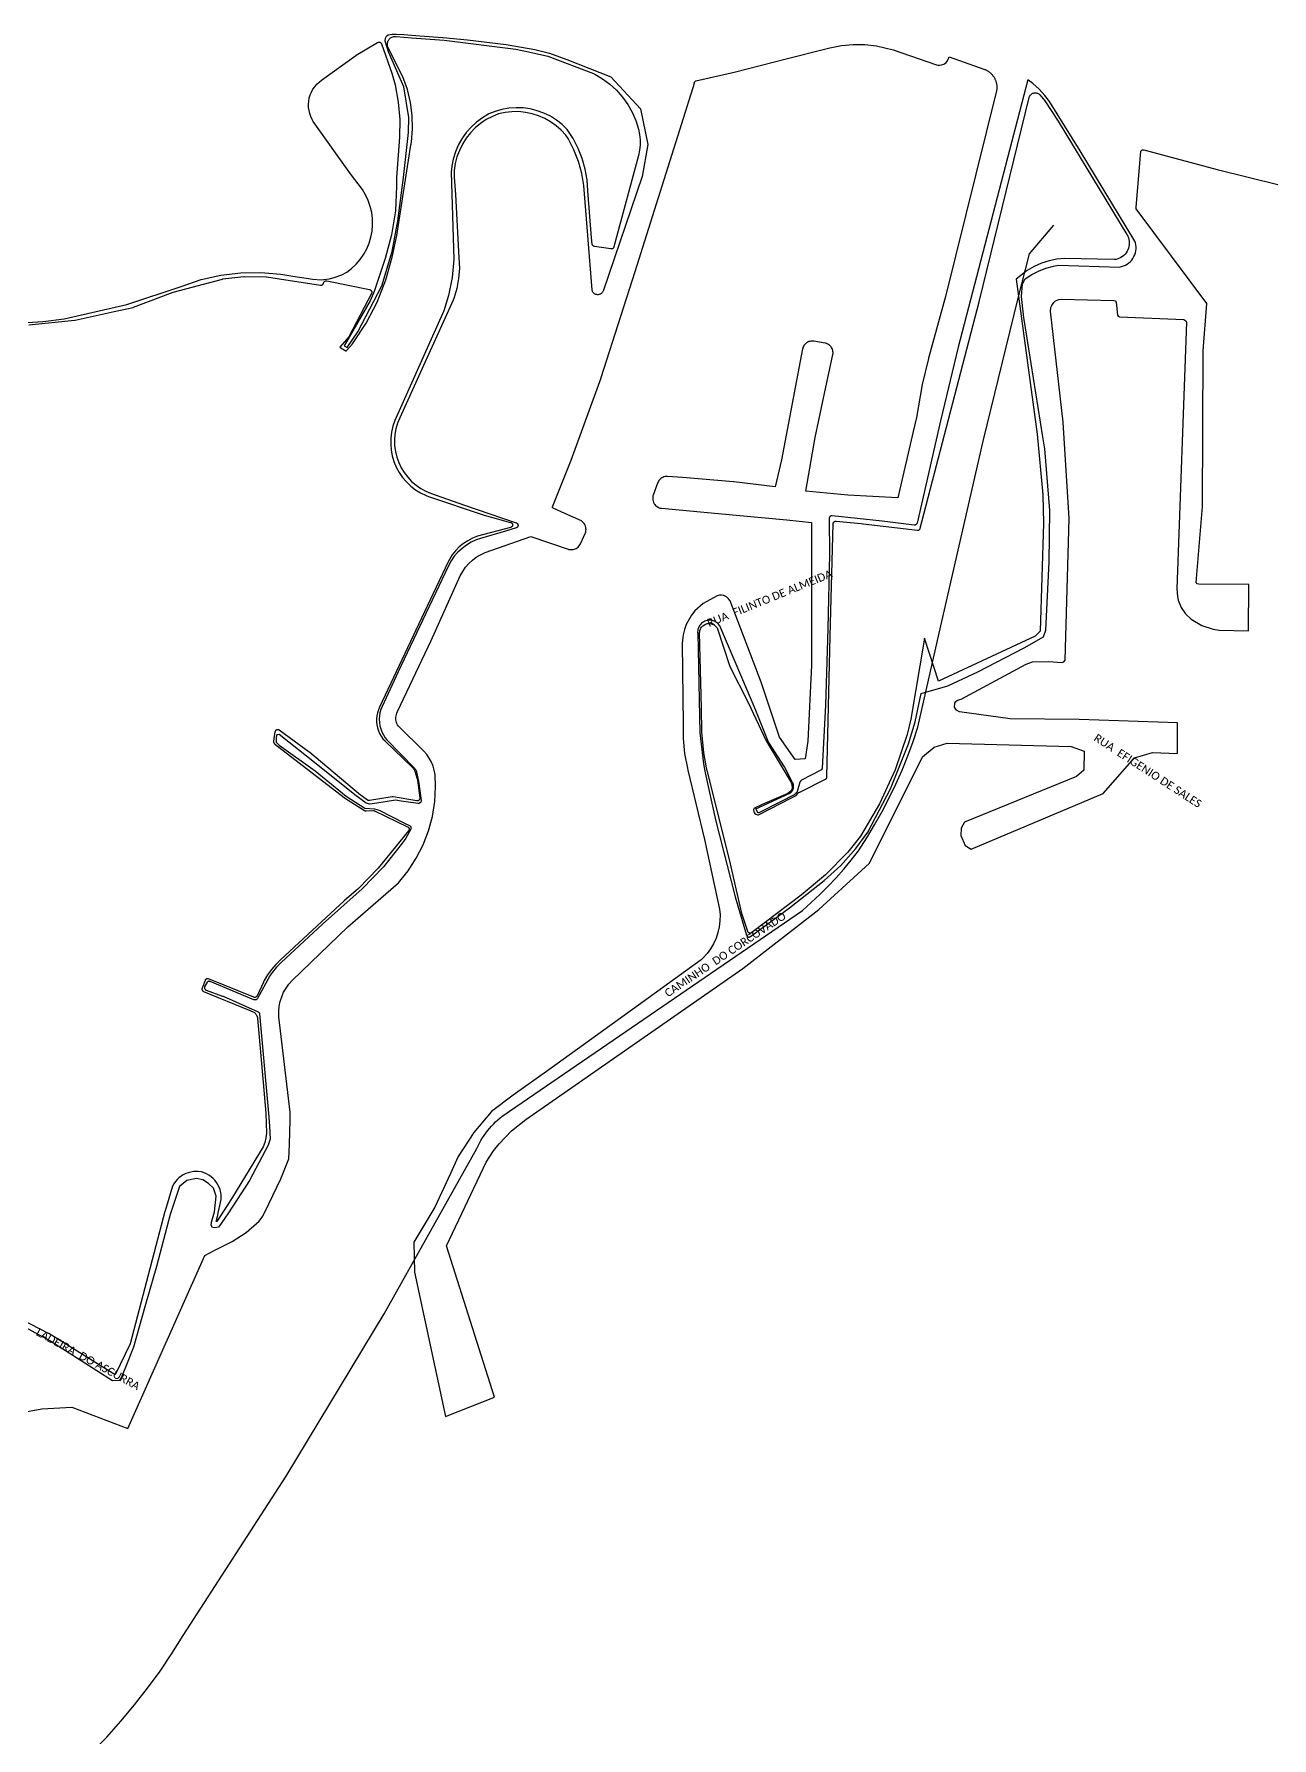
# Model space of a CAD drawing. Header units: millimetres. Extents: x 676447 to 689606, y 7455628 to 7463967.
# Drawn here: x 684391 to 684855, y 7461377 to 7462016 of the extents above; entities that cross this region are included whole.
import ezdxf

# ---------------------------------------------------------------- set-up
doc = ezdxf.new("R2010")
doc.units = ezdxf.units.MM
doc.header["$LTSCALE"] = 0.1
doc.header["$MEASUREMENT"] = 0
for name, color, linetype in [('MUB_FERROVIA', 7, 'Continuous'), ('MUB_MEIOFIO', 7, 'Continuous'), ('MUB_QUADRAS', 7, 'Continuous'), ('MUB_SEGMENTO', 7, 'Continuous')]:
    doc.layers.add(name, color=color, linetype=linetype)
doc.styles.add('Legend', font='calibri.ttf')

msp = doc.modelspace()

# ---------------------------------------------------------------- linework, layer by layer
at = {"layer": 'MUB_FERROVIA', "linetype": 'Continuous'}
msp.add_lwpolyline([(684412.87, 7461371.52), (684418.39, 7461377.25), (684423.71, 7461383.18), (684428.82, 7461389.29), (684433.71, 7461395.57), (684438.38, 7461402.01), (684442.82, 7461408.62), (684447.04, 7461415.38), (684485.69, 7461475.05), (684522.4, 7461535.93), (684557.13, 7461597.96), (684557.61, 7461598.97), (684558.13, 7461599.95), (684558.67, 7461600.92), (684559.25, 7461601.87), (684559.87, 7461602.8), (684560.51, 7461603.7), (684561.19, 7461604.59), (684561.9, 7461605.45), (684562.63, 7461606.28), (684563.4, 7461607.09), (684564.19, 7461607.87), (684565.01, 7461608.62), (684565.85, 7461609.35), (684566.72, 7461610.04), (684567.62, 7461610.7), (684568.53, 7461611.33), (684569.47, 7461611.93), (684679.23, 7461687.23), (684682.53, 7461690.12), (684685.73, 7461693.12), (684688.84, 7461696.22), (684691.85, 7461699.41), (684694.75, 7461702.7), (684697.55, 7461706.09), (684700.23, 7461709.56), (684703.36, 7461714.37), (684706.33, 7461719.28), (684709.15, 7461724.28), (684711.8, 7461729.37), (684714.29, 7461734.54), (684716.61, 7461739.79), (684718.77, 7461745.11), (684720.75, 7461750.5), (684722.55, 7461755.95), (684731.12, 7461793.97), (684747.03, 7461863.13), (684760.08, 7461916.23), (684764.38, 7461933.44), (684773.49, 7461944.15)], dxfattribs=at)
at = {"layer": 'MUB_MEIOFIO', "linetype": 'Continuous'}
for points in [[(684394.56, 7461908.08), (684402.39, 7461909.02), (684425.98, 7461914.37), (684446.66, 7461921.29), (684453.79, 7461923.73), (684461.14, 7461925.41), (684468.63, 7461926.32), (684476.17, 7461926.44), (684483.68, 7461925.76), (684488.21, 7461924.97), (684495.66, 7461923.88), (684498.81, 7461923.66), (684501.93, 7461923.99), (684504.1, 7461924.64), (684506.49, 7461925.51), (684508.38, 7461926.55), (684510.23, 7461927.96), (684511.93, 7461929.55), (684513.45, 7461931.32), (684514.78, 7461933.23), (684515.9, 7461935.28), (684516.8, 7461937.43), (684517.47, 7461939.66), (684517.9, 7461941.95), (684518.09, 7461944.27), (684518.04, 7461946.6), (684517.75, 7461948.91), (684517.21, 7461951.17), (684516.44, 7461953.37), (684515.45, 7461955.48), (684514.24, 7461957.47), (684509.81, 7461963.45), (684495.86, 7461983.07), (684495.42, 7461983.81), (684494.91, 7461984.87), (684494.52, 7461985.99), (684494.24, 7461987.14), (684494.08, 7461988.31), (684494.05, 7461989.5), (684494.14, 7461990.68), (684494.36, 7461991.84), (684494.69, 7461992.97), (684495.14, 7461994.07), (684495.71, 7461995.11), (684496.38, 7461996.08), (684497.14, 7461996.98), (684498, 7461997.8), (684498.94, 7461998.52), (684511.76, 7462007.83), (684511.91, 7462007.94), (684511.96, 7462007.96), (684519.98, 7462012.66), (684520.06, 7462012.71), (684520.16, 7462012.75), (684520.26, 7462012.78), (684520.36, 7462012.79), (684520.46, 7462012.8), (684520.57, 7462012.8), (684520.67, 7462012.78), (684520.77, 7462012.76), (684520.87, 7462012.72), (684520.97, 7462012.68), (684521.06, 7462012.62), (684521.14, 7462012.56), (684521.21, 7462012.49), (684521.28, 7462012.41), (684521.34, 7462012.32), (684521.39, 7462012.23), (684521.43, 7462012.13), (684525.25, 7462001.12), (684526.5, 7461996.74), (684527.72, 7461990.29), (684528.27, 7461983.75), (684528.13, 7461977.19), (684526.99, 7461962.01), (684527.06, 7461958.76), (684526.61, 7461949.59), (684525.2, 7461940.52), (684522.85, 7461931.65), (684518.68, 7461919.22), (684517.19, 7461915.73), (684507.46, 7461898.93), (684508.56, 7461898.22), (684512.55, 7461904.21), (684521.52, 7461921.37), (684525.45, 7461934.31), (684527.58, 7461945.8), (684529.64, 7461962.06), (684531.52, 7461978.9), (684531.71, 7461984.57), (684529.79, 7461995.98), (684524.05, 7462009.11), (684522.76, 7462013.17), (684522.96, 7462014.26), (684523.34, 7462014.97), (684523.92, 7462015.55), (684525.41, 7462015.81), (684526.95, 7462015.74), (684529.79, 7462015.61), (684535.84, 7462015.16), (684544.43, 7462014.58), (684553.64, 7462013.62), (684568.16, 7462011.94), (684578.86, 7462010.01), (684584.46, 7462008.66), (684590.95, 7462006.33), (684607.4, 7461999.73), (684618.58, 7461987.77), (684621.26, 7461974.34), (684619.17, 7461962.43), (684604.51, 7461919.45), (684604.43, 7461919.27), (684604.32, 7461919.07), (684604.19, 7461918.89), (684604.04, 7461918.72), (684603.87, 7461918.57), (684603.69, 7461918.43), (684603.5, 7461918.32), (684603.29, 7461918.22), (684603.08, 7461918.15), (684602.86, 7461918.1), (684602.63, 7461918.08), (684602.41, 7461918.07), (684602.18, 7461918.1), (684601.96, 7461918.14), (684601.75, 7461918.21), (684601.54, 7461918.3), (684601.34, 7461918.41), (684601.16, 7461918.54), (684600.99, 7461918.69), (684600.84, 7461918.85), (684600.7, 7461919.04), (684600.59, 7461919.23), (684600.49, 7461919.44), (684600.42, 7461919.65), (684600.37, 7461919.87), (684597.25, 7461958.98), (684596.51, 7461963.51), (684595.27, 7461968.05), (684593.56, 7461972.44), (684591.41, 7461976.62), (684590.48, 7461977.84), (684588.77, 7461979.72), (684586.87, 7461981.41), (684584.81, 7461982.89), (684582.61, 7461984.15), (684580.28, 7461985.17), (684577.86, 7461985.95), (684575.37, 7461986.46), (684572.85, 7461986.72), (684570.31, 7461986.71), (684567.78, 7461986.43), (684565.3, 7461985.89), (684563.01, 7461984.96), (684560.71, 7461983.75), (684558.56, 7461982.31), (684556.56, 7461980.64), (684554.75, 7461978.78), (684553.15, 7461976.74), (684551.77, 7461974.54), (684550.62, 7461972.21), (684549.73, 7461969.77), (684549.1, 7461967.25), (684548.73, 7461964.68), (684548.63, 7461962.09), (684549.11, 7461955.61), (684550.48, 7461931.95), (684550.61, 7461928.06), (684550.33, 7461924.19), (684549.65, 7461920.36), (684548.57, 7461916.62), (684548.35, 7461915.99), (684538.37, 7461894.25), (684528.26, 7461871.89), (684527.44, 7461869.9), (684526.83, 7461867.83), (684526.44, 7461865.7), (684526.28, 7461863.55), (684526.34, 7461861.4), (684526.62, 7461859.26), (684527.13, 7461857.16), (684527.86, 7461855.13), (684528.79, 7461853.18), (684529.92, 7461851.35), (684531.24, 7461849.64), (684532.72, 7461848.07), (684534.37, 7461846.68), (684536.15, 7461845.46), (684538.05, 7461844.43), (684539.74, 7461843.72), (684552.21, 7461839.25), (684571.94, 7461832.52), (684571.95, 7461832.52), (684572.05, 7461832.48), (684572.14, 7461832.43), (684572.23, 7461832.37), (684572.31, 7461832.3), (684572.38, 7461832.23), (684572.44, 7461832.14), (684572.5, 7461832.05), (684572.54, 7461831.96), (684572.58, 7461831.86), (684572.6, 7461831.76), (684572.62, 7461831.65), (684572.62, 7461831.55), (684572.61, 7461831.45), (684572.59, 7461831.34), (684572.56, 7461831.24), (684572.52, 7461831.15), (684572.47, 7461831.05), (684572.41, 7461830.97), (684572.35, 7461830.89), (684572.27, 7461830.82), (684572.19, 7461830.75), (684572.1, 7461830.7), (684572, 7461830.65), (684571.9, 7461830.62), (684567.98, 7461829.45), (684558.5, 7461826.7), (684556.95, 7461826.15), (684555.06, 7461825.28), (684553.28, 7461824.21), (684551.61, 7461822.96), (684550.09, 7461821.55), (684548.72, 7461819.98), (684547.52, 7461818.28), (684546.51, 7461816.46), (684536.81, 7461795.88), (684527.73, 7461776.71), (684521.62, 7461763.67), (684521.17, 7461762.52), (684520.85, 7461761.34), (684520.64, 7461760.12), (684520.57, 7461758.9), (684520.63, 7461757.67), (684520.81, 7461756.45), (684521.12, 7461755.26), (684521.56, 7461754.11), (684522.11, 7461753.01), (684522.77, 7461751.97), (684523.29, 7461751.3), (684533.79, 7461740.53), (684533.88, 7461740.43), (684534.08, 7461740.19), (684534.25, 7461739.92), (684534.39, 7461739.64), (684534.5, 7461739.35), (684534.58, 7461739.04), (684535.28, 7461735.67), (684536.28, 7461728.46), (684536.29, 7461728.4), (684536.29, 7461728.3), (684536.28, 7461728.19), (684536.26, 7461728.09), (684536.23, 7461727.99), (684536.19, 7461727.89), (684536.14, 7461727.8), (684536.08, 7461727.72), (684536.01, 7461727.64), (684535.94, 7461727.56), (684535.85, 7461727.5), (684535.76, 7461727.45), (684535.67, 7461727.4), (684535.57, 7461727.37), (684535.47, 7461727.34), (684535.36, 7461727.33), (684535.26, 7461727.33), (684535.16, 7461727.34), (684534.26, 7461727.46), (684528.8, 7461728.18), (684526.69, 7461728.6), (684519.68, 7461727.48), (684517.08, 7461727.03), (684515.64, 7461727.45), (684511.47, 7461730.6), (684496.89, 7461742.22), (684483.07, 7461753.21), (684482.16, 7461753.1), (684481.88, 7461752.16), (684481.95, 7461750.3), (684483, 7461749.21), (684496.58, 7461739.54), (684508.18, 7461730.01), (684515.21, 7461725.54), (684518.79, 7461725.26), (684520.54, 7461724.77), (684530.07, 7461719.91), (684531.91, 7461719.04), (684531.95, 7461719.02), (684532.04, 7461718.96), (684532.13, 7461718.9), (684532.2, 7461718.83), (684532.27, 7461718.75), (684532.33, 7461718.66), (684532.38, 7461718.57), (684532.42, 7461718.47), (684532.45, 7461718.37), (684532.47, 7461718.27), (684532.48, 7461718.17), (684532.48, 7461718.06), (684532.46, 7461717.96), (684532.44, 7461717.86), (684532.4, 7461717.76), (684532.36, 7461717.66), (684530.55, 7461714.32), (684529.3, 7461712.52), (684522.2, 7461703.52), (684514.2, 7461695.31), (684499.28, 7461682.11), (684483.83, 7461667.72), (684482.05, 7461665.93), (684480.47, 7461663.96), (684479.57, 7461662.62), (684474.87, 7461654.13), (684474.82, 7461654.05), (684474.76, 7461653.97), (684474.69, 7461653.89), (684474.61, 7461653.82), (684474.52, 7461653.76), (684474.43, 7461653.71), (684474.33, 7461653.67), (684474.23, 7461653.64), (684474.13, 7461653.63), (684474.02, 7461653.62), (684473.92, 7461653.62), (684473.81, 7461653.63), (684473.71, 7461653.66), (684473.61, 7461653.69), (684457.13, 7461660.55), (684457.03, 7461660.58), (684456.93, 7461660.6), (684456.83, 7461660.62), (684456.72, 7461660.62), (684456.62, 7461660.61), (684456.52, 7461660.6), (684456.42, 7461660.57), (684456.32, 7461660.53), (684456.23, 7461660.48), (684456.14, 7461660.42), (684456.06, 7461660.35), (684455.99, 7461660.28), (684455.92, 7461660.19), (684455.87, 7461660.11), (684455.13, 7461658.77), (684455.11, 7461658.73), (684455.07, 7461658.63), (684455.04, 7461658.53), (684455.02, 7461658.43), (684455.01, 7461658.33), (684455.01, 7461658.22), (684455.02, 7461658.12), (684455.05, 7461658.01), (684455.08, 7461657.92), (684455.12, 7461657.82), (684455.18, 7461657.73), (684455.24, 7461657.65), (684455.31, 7461657.57), (684455.39, 7461657.5), (684455.48, 7461657.44), (684455.57, 7461657.39), (684455.66, 7461657.35), (684461.85, 7461655.08), (684462.05, 7461655), (684475.12, 7461649.2), (684475.14, 7461649.19), (684475.23, 7461649.14), (684475.32, 7461649.08), (684475.4, 7461649.02), (684475.47, 7461648.94), (684475.53, 7461648.86), (684475.59, 7461648.77), (684475.64, 7461648.68), (684475.67, 7461648.58), (684475.7, 7461648.48), (684475.71, 7461648.37), (684479.04, 7461611.19), (684479.39, 7461606.29), (684479.68, 7461601.47), (684478.9, 7461599.22), (684471.93, 7461585.99), (684464.04, 7461573.79), (684461.29, 7461569.78), (684460.31, 7461568.45), (684458.9, 7461568.16), (684458.05, 7461568.37), (684457.56, 7461569.15), (684457.7, 7461570.27), (684458.83, 7461574.21), (684459.39, 7461580.12), (684458.48, 7461583.01), (684456.58, 7461584.84), (684454.46, 7461586.24), (684452, 7461586.66), (684448.48, 7461585.96), (684445.67, 7461583.71), (684442.22, 7461573.16), (684437, 7461553.71), (684432.62, 7461538.55), (684428.39, 7461523.46), (684425.29, 7461515.51), (684423.68, 7461511.71), (684423.04, 7461510.94), (684420.51, 7461510.8), (684397.04, 7461525.8), (684383.85, 7461533.12)], [(684686.1, 7461739.75), (684678.88, 7461736.02), (684678.82, 7461735.96), (684678.76, 7461735.9), (684678.7, 7461735.85), (684678.65, 7461735.79), (684678.59, 7461735.72), (684678.54, 7461735.66), (684678.49, 7461735.6), (684678.45, 7461735.53), (684678.4, 7461735.46), (684678.36, 7461735.39), (684678.32, 7461735.32), (684678.28, 7461735.25), (684678.25, 7461735.17), (684678.22, 7461735.1), (684678.19, 7461735.02), (684678.16, 7461734.95), (684678.14, 7461734.87), (684678.11, 7461734.79), (684677.33, 7461731.81), (684677.25, 7461731.68), (684677.16, 7461731.56), (684677.07, 7461731.45), (684676.98, 7461731.33), (684676.89, 7461731.22), (684676.79, 7461731.11), (684676.68, 7461731.01), (684676.58, 7461730.91), (684676.47, 7461730.81), (684676.35, 7461730.71), (684676.24, 7461730.62), (684676.12, 7461730.54), (684676, 7461730.46), (684675.87, 7461730.38), (684675.75, 7461730.31), (684675.62, 7461730.24), (684671.54, 7461728.15), (684662.68, 7461723.73), (684661.8, 7461725.31), (684674.55, 7461731.11), (684674.64, 7461731.17), (684674.73, 7461731.24), (684674.81, 7461731.3), (684674.89, 7461731.37), (684674.97, 7461731.44), (684675.05, 7461731.52), (684675.12, 7461731.6), (684675.19, 7461731.68), (684675.26, 7461731.76), (684675.33, 7461731.84), (684675.39, 7461731.93), (684675.45, 7461732.02), (684675.51, 7461732.11), (684675.56, 7461732.2), (684675.61, 7461732.3), (684675.66, 7461732.39), (684675.7, 7461732.49), (684675.75, 7461732.59), (684675.78, 7461732.69), (684675.82, 7461732.79), (684675.85, 7461732.9), (684675.87, 7461733), (684675.9, 7461733.1), (684675.92, 7461733.21), (684675.93, 7461733.32), (684675.94, 7461733.42), (684675.95, 7461733.53), (684675.96, 7461733.64), (684675.96, 7461733.74), (684675.95, 7461733.85), (684675.95, 7461733.96), (684675.94, 7461734.07), (684675.92, 7461734.17), (684675.91, 7461734.28), (684675.89, 7461734.38), (684675.86, 7461734.49), (684675.83, 7461734.59), (684675.8, 7461734.69), (684675.77, 7461734.79), (684675.73, 7461734.89), (684675.69, 7461734.99), (684675.64, 7461735.09), (684675.59, 7461735.19), (684672.5, 7461740.99), (684666.65, 7461750.18), (684666.61, 7461750.25), (684666.57, 7461750.34), (684661.52, 7461762.81), (684648.24, 7461793.92), (684648.08, 7461794.16), (684647.79, 7461794.52), (684647.46, 7461794.86), (684647.1, 7461795.15), (684646.71, 7461795.41), (684646.29, 7461795.63), (684645.85, 7461795.8), (684645.4, 7461795.92), (684644.94, 7461796), (684644.47, 7461796.02), (684644.01, 7461796), (684643.54, 7461795.93), (684643.09, 7461795.81), (684642.65, 7461795.65), (684642.23, 7461795.44), (684641.84, 7461795.19), (684641.47, 7461794.89), (684641.14, 7461794.57), (684640.84, 7461794.2), (684640.58, 7461793.81), (684640.37, 7461793.4), (684640.2, 7461792.96), (684640.07, 7461792.51), (684640, 7461792.05), (684639.97, 7461791.58), (684639.99, 7461791.11), (684640.79, 7461753.81), (684642.13, 7461742.13), (684642.73, 7461738.84), (684646.61, 7461721.16), (684646.62, 7461721.13), (684654.02, 7461692.36), (684658.27, 7461677.94), (684658.3, 7461677.84), (684658.35, 7461677.75), (684658.4, 7461677.66), (684658.46, 7461677.58), (684658.54, 7461677.5), (684658.61, 7461677.43), (684658.7, 7461677.37), (684658.79, 7461677.32), (684658.89, 7461677.28), (684658.99, 7461677.25), (684659.09, 7461677.23), (684659.2, 7461677.23), (684659.3, 7461677.23), (684659.41, 7461677.24), (684659.51, 7461677.27), (684659.61, 7461677.3), (684659.7, 7461677.35), (684659.79, 7461677.4), (684659.82, 7461677.42), (684674.39, 7461688.22), (684687.47, 7461698.38), (684693.71, 7461704.07), (684699.31, 7461710.39), (684703.8, 7461716.58), (684712.26, 7461732.74), (684718.98, 7461749.7), (684721.54, 7461757.98), (684723.76, 7461768.51), (684733.84, 7461771.42), (684744.99, 7461776.69), (684762.39, 7461785.7), (684769.6, 7461789.77), (684770.49, 7461792.28), (684771.82, 7461817.89), (684772.06, 7461837.21), (684770.13, 7461860.3), (684769.37, 7461864.76), (684762.37, 7461908.8), (684762.27, 7461909.57), (684762.09, 7461910.55), (684761.46, 7461917.43), (684761.76, 7461922.19), (684762.78, 7461924), (684765.23, 7461925.6), (684767.83, 7461926.94), (684770.56, 7461927.99), (684773.39, 7461928.76), (684775.31, 7461929.1), (684798.21, 7461928.45), (684798.96, 7461928.61), (684799.68, 7461928.85), (684800.38, 7461929.16), (684801.04, 7461929.54), (684801.66, 7461929.99), (684802.22, 7461930.5), (684802.73, 7461931.07), (684803.18, 7461931.68), (684803.56, 7461932.35), (684803.87, 7461933.04), (684804.11, 7461933.77), (684804.26, 7461934.52), (684804.34, 7461935.27), (684804.34, 7461936.04), (684804.26, 7461936.8), (684804.1, 7461937.54), (684803.9, 7461938.18), (684783.45, 7461972.08), (684771.87, 7461990.58), (684770.21, 7461992.82), (684768.07, 7461995.17), (684765.71, 7461997.28), (684763.83, 7461998.63), (684737.62, 7461898.41), (684737.6, 7461898.37), (684731.08, 7461870.77), (684722.26, 7461832.47), (684722.23, 7461832.38), (684722.2, 7461832.28), (684722.15, 7461832.19), (684722.09, 7461832.1), (684722.02, 7461832.02), (684721.95, 7461831.95), (684721.86, 7461831.88), (684721.78, 7461831.83), (684721.68, 7461831.78), (684721.58, 7461831.74), (684721.48, 7461831.72), (684721.38, 7461831.7), (684721.27, 7461831.7), (684721.17, 7461831.7), (684709.2, 7461833.11), (684690.42, 7461835.2), (684690.41, 7461835.2), (684690.3, 7461835.2), (684690.2, 7461835.2), (684690.09, 7461835.18), (684689.99, 7461835.15), (684689.89, 7461835.11), (684689.8, 7461835.06), (684689.71, 7461835.01), (684689.63, 7461834.94), (684689.56, 7461834.87), (684689.49, 7461834.78), (684689.44, 7461834.7), (684689.39, 7461834.6), (684689.35, 7461834.5), (684689.33, 7461834.4), (684689.31, 7461834.3), (684689.31, 7461834.2), (684689.4, 7461820.77), (684689.4, 7461820.75), (684688.78, 7461792.84), (684687.85, 7461764.22), (684686.64, 7461740.59), (684686.63, 7461740.48), (684686.61, 7461740.38), (684686.58, 7461740.28), (684686.53, 7461740.19), (684686.48, 7461740.09), (684686.42, 7461740.01), (684686.35, 7461739.93), (684686.27, 7461739.86), (684686.19, 7461739.8), (684686.1, 7461739.75)], [(684357.68, 7461905.64), (684394.38, 7461908.06)]]:
    msp.add_lwpolyline(points, dxfattribs=at)
at = {"layer": 'MUB_QUADRAS', "linetype": 'Continuous'}
for points in [[(684389.14, 7461906.82), (684406.4, 7461908.49), (684406.42, 7461908.5), (684406.52, 7461908.51), (684421.21, 7461911.76), (684428.3, 7461913.32), (684428.34, 7461913.33), (684428.44, 7461913.37), (684443.26, 7461919.06), (684443.36, 7461919.09), (684461.76, 7461923.94), (684461.8, 7461923.95), (684461.9, 7461923.97), (684469.77, 7461924.92), (684469.8, 7461924.93), (684469.91, 7461924.93), (684478.21, 7461924.82), (684478.25, 7461924.82), (684478.35, 7461924.81), (684498.56, 7461921.67), (684498.64, 7461921.66), (684498.75, 7461921.65), (684498.85, 7461921.66), (684498.95, 7461921.68), (684499.05, 7461921.71), (684499.15, 7461921.75), (684499.24, 7461921.8), (684499.33, 7461921.86), (684499.41, 7461921.93), (684499.48, 7461922.01), (684499.54, 7461922.09), (684499.6, 7461922.18), (684499.64, 7461922.28), (684499.67, 7461922.38), (684499.72, 7461922.55), (684499.73, 7461922.58), (684499.77, 7461922.67), (684499.82, 7461922.77), (684499.87, 7461922.86), (684499.94, 7461922.94), (684500.01, 7461923.01), (684500.09, 7461923.08), (684500.18, 7461923.14), (684500.27, 7461923.19), (684500.37, 7461923.22), (684500.47, 7461923.25), (684500.57, 7461923.27), (684500.68, 7461923.28), (684500.78, 7461923.27), (684500.88, 7461923.26), (684516.98, 7461919.99), (684517.06, 7461919.97), (684517.15, 7461919.93), (684517.25, 7461919.89), (684517.34, 7461919.84), (684517.42, 7461919.77), (684517.5, 7461919.7), (684517.57, 7461919.62), (684517.63, 7461919.54), (684517.68, 7461919.45), (684517.72, 7461919.35), (684517.75, 7461919.25), (684517.77, 7461919.15), (684517.78, 7461919.05), (684517.78, 7461918.94), (684517.77, 7461918.84), (684517.75, 7461918.75), (684517.75, 7461918.73), (684517.71, 7461918.64), (684517.67, 7461918.54), (684509.24, 7461902.49), (684509.19, 7461902.4), (684509.12, 7461902.32), (684505.86, 7461898.38), (684507.8, 7461897.14), (684507.82, 7461897.13), (684507.87, 7461897.1), (684507.92, 7461897.09), (684507.97, 7461897.07), (684508.02, 7461897.07), (684508.08, 7461897.07), (684508.13, 7461897.07), (684508.18, 7461897.08), (684508.23, 7461897.09), (684508.28, 7461897.11), (684508.32, 7461897.14), (684508.37, 7461897.17), (684508.41, 7461897.2), (684508.44, 7461897.24), (684510.51, 7461899.62), (684510.77, 7461899.97), (684515.69, 7461907.41), (684519.8, 7461915.31), (684523.07, 7461923.61), (684525.45, 7461932.2), (684527.22, 7461940.34), (684532.34, 7461973.39), (684532.64, 7461975.32), (684533.04, 7461980.28), (684532.91, 7461985.26), (684532.27, 7461990.2), (684531.12, 7461995.04), (684529.46, 7461999.74), (684523.93, 7462010.6), (684523.89, 7462010.7), (684523.77, 7462010.99), (684523.68, 7462011.3), (684523.63, 7462011.61), (684523.61, 7462011.92), (684523.62, 7462012.23), (684523.66, 7462012.54), (684523.74, 7462012.85), (684523.85, 7462013.14), (684523.99, 7462013.43), (684524.16, 7462013.69), (684524.35, 7462013.94), (684524.57, 7462014.16), (684524.81, 7462014.36), (684525.07, 7462014.54), (684525.35, 7462014.69), (684525.64, 7462014.8), (684525.94, 7462014.89), (684526.25, 7462014.94), (684526.56, 7462014.96), (684526.88, 7462014.95), (684532.64, 7462014.43), (684544.92, 7462013.54), (684571.83, 7462010.12), (684576.59, 7462009.17), (684583.81, 7462007.55), (684600.93, 7462001.03), (684601.4, 7462000.79), (684604.32, 7461999.06), (684607.04, 7461997.04), (684609.54, 7461994.75), (684611.78, 7461992.21), (684613.75, 7461989.45), (684615.42, 7461986.49), (684616.76, 7461983.38), (684617.78, 7461980.15), (684618.19, 7461978.19), (684618.4, 7461976.2), (684618.39, 7461974.2), (684618.18, 7461972.22), (684617.76, 7461970.26), (684617.75, 7461970.24), (684608.56, 7461935.97), (684608.53, 7461935.87), (684608.49, 7461935.77), (684608.44, 7461935.68), (684608.37, 7461935.6), (684608.31, 7461935.52), (684608.23, 7461935.45), (684608.14, 7461935.39), (684608.05, 7461935.34), (684607.96, 7461935.29), (684607.86, 7461935.26), (684607.75, 7461935.24), (684607.65, 7461935.23), (684607.55, 7461935.23), (684607.44, 7461935.24), (684601.25, 7461936.21), (684601.2, 7461936.22), (684601.1, 7461936.25), (684601, 7461936.28), (684600.9, 7461936.33), (684600.82, 7461936.39), (684600.73, 7461936.45), (684600.66, 7461936.53), (684600.59, 7461936.61), (684600.54, 7461936.7), (684600.49, 7461936.79), (684600.45, 7461936.89), (684600.42, 7461936.99), (684600.41, 7461937.09), (684600.15, 7461939.46), (684598.76, 7461957.05), (684598.5, 7461961.15), (684597.82, 7461965.19), (684596.72, 7461969.14), (684595.21, 7461972.96), (684593.31, 7461976.6), (684591.04, 7461980.02), (684591.03, 7461980.03), (684589.11, 7461981.89), (684587, 7461983.54), (684584.73, 7461984.97), (684582.33, 7461986.14), (684579.81, 7461987.06), (684577.22, 7461987.72), (684574.57, 7461988.09), (684571.89, 7461988.19), (684569.22, 7461988.01), (684566.58, 7461987.55), (684564.01, 7461986.81), (684561.66, 7461985.88), (684559.27, 7461984.46), (684557.05, 7461982.81), (684555.01, 7461980.92), (684553.18, 7461978.84), (684551.57, 7461976.57), (684550.21, 7461974.15), (684549.12, 7461971.61), (684548.29, 7461968.96), (684547.75, 7461966.23), (684547.52, 7461964.08), (684548.59, 7461931.34), (684547.92, 7461924.48), (684546.53, 7461917.72), (684544.79, 7461912.07), (684526.48, 7461870.85), (684525.73, 7461868.73), (684525.21, 7461866.55), (684524.92, 7461864.32), (684524.86, 7461862.08), (684525.04, 7461859.84), (684525.45, 7461857.63), (684526.09, 7461855.48), (684526.95, 7461853.4), (684528.02, 7461851.43), (684529.29, 7461849.58), (684530.75, 7461847.87), (684532.38, 7461846.33), (684534.17, 7461844.96), (684536.08, 7461843.79), (684538.11, 7461842.82), (684539.02, 7461842.47), (684559.94, 7461835.38), (684569.82, 7461832.72), (684569.92, 7461832.69), (684570.01, 7461832.65), (684570.1, 7461832.59), (684570.19, 7461832.53), (684570.26, 7461832.46), (684570.33, 7461832.38), (684570.4, 7461832.3), (684570.45, 7461832.21), (684570.49, 7461832.11), (684570.52, 7461832.01), (684570.54, 7461831.91), (684570.55, 7461831.81), (684570.55, 7461831.7), (684570.54, 7461831.6), (684570.52, 7461831.49), (684570.49, 7461831.4), (684570.45, 7461831.3), (684570.39, 7461831.21), (684570.33, 7461831.12), (684570.26, 7461831.05), (684570.18, 7461830.98), (684570.1, 7461830.92), (684570.01, 7461830.86), (684569.91, 7461830.82), (684569.81, 7461830.79), (684557.44, 7461827.49), (684555.58, 7461826.77), (684553.81, 7461825.85), (684552.14, 7461824.76), (684550.59, 7461823.5), (684549.19, 7461822.08), (684547.94, 7461820.52), (684546.86, 7461818.85), (684546.38, 7461817.95), (684538.55, 7461801.28), (684520.7, 7461763.4), (684520.24, 7461762.36), (684519.89, 7461761.27), (684519.66, 7461760.15), (684519.54, 7461759.02), (684519.54, 7461757.87), (684519.67, 7461756.74), (684519.91, 7461755.62), (684520.27, 7461754.54), (684520.73, 7461753.5), (684521.31, 7461752.51), (684521.98, 7461751.59), (684522.75, 7461750.74), (684522.96, 7461750.54), (684529.56, 7461744.17), (684533.12, 7461740.66), (684533.26, 7461740.52), (684533.45, 7461740.27), (684533.62, 7461740.01), (684533.76, 7461739.73), (684533.88, 7461739.44), (684534.8, 7461736.54), (684534.86, 7461736.33), (684534.92, 7461736.03), (684535.79, 7461729.42), (684535.8, 7461729.33), (684535.8, 7461729.23), (684535.79, 7461729.12), (684535.77, 7461729.02), (684535.73, 7461728.92), (684535.69, 7461728.83), (684535.64, 7461728.74), (684535.57, 7461728.65), (684535.5, 7461728.58), (684535.42, 7461728.51), (684535.34, 7461728.44), (684535.25, 7461728.39), (684535.15, 7461728.35), (684535.05, 7461728.32), (684534.95, 7461728.3), (684534.85, 7461728.29), (684534.74, 7461728.29), (684534.64, 7461728.3), (684525.74, 7461729.77), (684525.73, 7461729.77), (684525.63, 7461729.79), (684525.52, 7461729.79), (684525.42, 7461729.77), (684516.97, 7461728.41), (684516.92, 7461728.4), (684516.81, 7461728.39), (684516.71, 7461728.4), (684516.61, 7461728.41), (684516.5, 7461728.44), (684516.41, 7461728.48), (684516.31, 7461728.52), (684516.22, 7461728.58), (684512.94, 7461730.94), (684512.74, 7461731.09), (684494.49, 7461746.45), (684494.29, 7461746.59), (684483.04, 7461754.79), (684482.99, 7461754.83), (684482.89, 7461754.88), (684482.8, 7461754.92), (684482.7, 7461754.95), (684482.6, 7461754.97), (684482.49, 7461754.98), (684482.39, 7461754.98), (684482.28, 7461754.97), (684482.18, 7461754.95), (684482.08, 7461754.91), (684481.99, 7461754.87), (684481.9, 7461754.81), (684481.81, 7461754.75), (684481.74, 7461754.68), (684481.67, 7461754.6), (684481.61, 7461754.52), (684481.56, 7461754.43), (684481.51, 7461754.33), (684481.48, 7461754.23), (684481.46, 7461754.13), (684480.96, 7461750.66), (684480.96, 7461750.65), (684480.95, 7461750.54), (684480.96, 7461750.44), (684480.97, 7461750.34), (684480.99, 7461750.23), (684481.03, 7461750.14), (684481.07, 7461750.04), (684481.13, 7461749.95), (684481.19, 7461749.87), (684481.26, 7461749.79), (684481.34, 7461749.72), (684507.4, 7461729.51), (684507.57, 7461729.38), (684507.6, 7461729.36), (684515.08, 7461724.66), (684515.14, 7461724.63), (684515.24, 7461724.58), (684515.34, 7461724.55), (684515.44, 7461724.53), (684515.54, 7461724.51), (684515.65, 7461724.51), (684518.37, 7461724.62), (684518.44, 7461724.62), (684518.54, 7461724.61), (684518.65, 7461724.59), (684518.75, 7461724.56), (684518.84, 7461724.52), (684531.23, 7461718.59), (684531.25, 7461718.58), (684531.34, 7461718.52), (684531.43, 7461718.46), (684531.5, 7461718.39), (684531.57, 7461718.31), (684531.63, 7461718.23), (684531.69, 7461718.14), (684531.73, 7461718.04), (684531.76, 7461717.94), (684531.78, 7461717.84), (684531.79, 7461717.74), (684531.79, 7461717.63), (684531.78, 7461717.53), (684531.76, 7461717.43), (684531.73, 7461717.33), (684531.69, 7461717.23), (684531.63, 7461717.14), (684531.57, 7461717.06), (684520.21, 7461703.03), (684512.81, 7461695.46), (684507.39, 7461690.81), (684483.6, 7461668.62), (684481.77, 7461666.94), (684480.13, 7461665.07), (684478.69, 7461663.04), (684477.47, 7461660.87), (684477.18, 7461660.26), (684474.77, 7461655.16), (684474.72, 7461655.06), (684474.66, 7461654.98), (684474.6, 7461654.9), (684474.52, 7461654.82), (684474.44, 7461654.76), (684474.35, 7461654.71), (684474.26, 7461654.66), (684474.16, 7461654.62), (684474.06, 7461654.6), (684473.95, 7461654.59), (684473.85, 7461654.58), (684473.74, 7461654.59), (684473.64, 7461654.61), (684473.54, 7461654.64), (684473.49, 7461654.65), (684456.56, 7461661.51), (684456.46, 7461661.54), (684456.36, 7461661.57), (684456.26, 7461661.58), (684456.15, 7461661.58), (684456.05, 7461661.57), (684455.95, 7461661.55), (684455.85, 7461661.52), (684455.75, 7461661.48), (684455.66, 7461661.43), (684455.57, 7461661.37), (684455.49, 7461661.3), (684455.42, 7461661.22), (684455.36, 7461661.14), (684455.31, 7461661.05), (684455.26, 7461660.96), (684455.26, 7461660.94), (684454.15, 7461658.07), (684454.12, 7461657.97), (684454.1, 7461657.86), (684454.09, 7461657.76), (684454.09, 7461657.66), (684454.1, 7461657.55), (684454.12, 7461657.45), (684454.15, 7461657.35), (684454.19, 7461657.25), (684454.25, 7461657.16), (684454.31, 7461657.08), (684454.38, 7461657), (684454.46, 7461656.93), (684454.54, 7461656.87), (684454.63, 7461656.82), (684454.71, 7461656.78), (684471.78, 7461649.86), (684471.92, 7461649.8), (684473.21, 7461649.2), (684473.49, 7461649.05), (684473.75, 7461648.88), (684473.99, 7461648.68), (684474.21, 7461648.45), (684474.4, 7461648.21), (684474.57, 7461647.94), (684474.71, 7461647.66), (684474.82, 7461647.36), (684474.9, 7461647.06), (684474.94, 7461646.75), (684474.94, 7461646.74), (684475.91, 7461635.59), (684478.01, 7461611.19), (684478.32, 7461603.69), (684478.07, 7461601.93), (684477.65, 7461600.2), (684477.04, 7461598.53), (684465.16, 7461579.08), (684459.65, 7461570.51), (684459.43, 7461570.62), (684460.03, 7461572.94), (684460.09, 7461573.14), (684461.24, 7461578.82), (684461.28, 7461579.57), (684461.25, 7461580.56), (684461.15, 7461581.27), (684460.87, 7461582.52), (684460.53, 7461583.46), (684460.09, 7461584.36), (684459.56, 7461585.21), (684458.95, 7461586), (684458.26, 7461586.72), (684457.49, 7461587.36), (684456.66, 7461587.92), (684455.78, 7461588.39), (684454.98, 7461588.82), (684453.94, 7461589.23), (684452.56, 7461589.28), (684450.91, 7461589.26), (684449.92, 7461589.12), (684448.89, 7461588.87), (684448.01, 7461588.54), (684447.11, 7461588.1), (684446.27, 7461587.57), (684445.48, 7461586.96), (684444.76, 7461586.26), (684444.12, 7461585.5), (684443.56, 7461584.67), (684443.09, 7461583.79), (684440.28, 7461574.54), (684440.23, 7461574.34), (684427.19, 7461524.66), (684421.5, 7461513.07), (684396.62, 7461528.52), (684396.58, 7461528.54), (684373.79, 7461540.32)], [(684385.92, 7461498.76), (684394.05, 7461500.31), (684405.3, 7461500.94), (684426.27, 7461492.99), (684455.22, 7461557.77), (684458.87, 7461559.82), (684465.42, 7461563.03), (684470.72, 7461566.45), (684475.59, 7461570.71), (684476.95, 7461572.62), (684479.13, 7461577.14), (684483.72, 7461586.52), (684486.63, 7461594.07), (684486.92, 7461599.43), (684487.13, 7461608.67), (684487.17, 7461611.59), (684482.9, 7461647.25), (684482.88, 7461647.56), (684482.87, 7461649.46), (684483.06, 7461651.28), (684483.44, 7461653.07), (684483.99, 7461654.82), (684484.73, 7461656.5), (684485.64, 7461658.09), (684486.71, 7461659.58), (684487.96, 7461660.97), (684508.76, 7461681.01), (684508.83, 7461681.08), (684527.8, 7461697.6), (684531.4, 7461702.04), (684534.48, 7461706.76), (684537.03, 7461711.76), (684539.05, 7461717.01), (684540.52, 7461722.45), (684541.4, 7461728), (684541.71, 7461733.6), (684541.52, 7461738.11), (684541.22, 7461739.74), (684540.75, 7461741.33), (684540.13, 7461742.85), (684539.34, 7461744.33), (684538.39, 7461745.7), (684537.33, 7461746.96), (684527.74, 7461756.32), (684527.44, 7461756.77), (684527.2, 7461757.24), (684527.02, 7461757.7), (684526.88, 7461758.19), (684526.8, 7461758.67), (684526.78, 7461759.19), (684526.8, 7461759.7), (684526.87, 7461760.19), (684527, 7461760.68), (684527.18, 7461761.16), (684527.48, 7461761.77), (684540.02, 7461788.46), (684550.97, 7461812.72), (684551.87, 7461814.35), (684552.93, 7461815.86), (684554.15, 7461817.26), (684555.5, 7461818.51), (684556.97, 7461819.62), (684558.54, 7461820.56), (684560.3, 7461821.37), (684560.35, 7461821.4), (684577.4, 7461827.44), (684591.45, 7461822.67), (684591.72, 7461822.58), (684592.21, 7461822.49), (684592.59, 7461822.49), (684592.96, 7461822.49), (684593.3, 7461822.55), (684593.71, 7461822.63), (684594.05, 7461822.78), (684594.37, 7461822.91), (684594.76, 7461823.17), (684595.13, 7461823.44), (684595.39, 7461823.74), (684595.53, 7461823.9), (684595.8, 7461824.26), (684595.98, 7461824.62), (684597.78, 7461828.54), (684597.9, 7461828.81), (684598.02, 7461829.22), (684598.09, 7461829.59), (684598.14, 7461830.06), (684598.1, 7461830.44), (684598.06, 7461830.81), (684597.92, 7461831.28), (684597.82, 7461831.54), (684597.66, 7461831.89), (684597.43, 7461832.24), (684597.21, 7461832.54), (684596.93, 7461832.82), (684596.62, 7461833.09), (684596.48, 7461833.18), (684596.36, 7461833.3), (684590.13, 7461836.04), (684590.11, 7461836.05), (684585.74, 7461838.05), (684585.64, 7461838.1), (684585.61, 7461838.12), (684585.56, 7461838.17), (684585.54, 7461838.2), (684585.53, 7461838.22), (684585.51, 7461838.3), (684585.51, 7461838.31), (684585.51, 7461838.38), (684585.54, 7461838.46), (684585.55, 7461838.5), (684592.49, 7461855.98), (684603.75, 7461886.96), (684603.79, 7461887.05), (684616.55, 7461926.83), (684636.12, 7461989.06), (684636.5, 7461990.23), (684638.35, 7461996.11), (684638.88, 7461998.05), (684639.34, 7461998.22), (684653.61, 7462001.55), (684673.18, 7462006.47), (684687.58, 7462010.2), (684689.57, 7462010.66), (684693.96, 7462011.54), (684698.32, 7462011.96), (684702.68, 7462011.92), (684707.02, 7462011.42), (684713.23, 7462009.88), (684729.59, 7462004.24), (684730, 7462004.17), (684730.7, 7462004.14), (684731.45, 7462004.24), (684732.27, 7462004.54), (684732.66, 7462004.8), (684733.11, 7462005.16), (684733.65, 7462005.8), (684734.31, 7462007.25), (684747.31, 7462002.67), (684747.55, 7462002.58), (684747.78, 7462002.49), (684748, 7462002.39), (684748.23, 7462002.28), (684748.45, 7462002.16), (684748.66, 7462002.03), (684748.87, 7462001.9), (684749.08, 7462001.76), (684749.28, 7462001.61), (684749.48, 7462001.46), (684749.67, 7462001.3), (684749.85, 7462001.13), (684750.03, 7462000.96), (684750.21, 7462000.78), (684750.37, 7462000.59), (684750.53, 7462000.4), (684750.69, 7462000.21), (684750.83, 7462000.01), (684750.98, 7461999.8), (684751.11, 7461999.59), (684751.23, 7461999.37), (684751.35, 7461999.16), (684751.46, 7461998.93), (684751.57, 7461998.71), (684751.66, 7461998.47), (684751.75, 7461998.24), (684751.83, 7461998.01), (684751.9, 7461997.77), (684751.96, 7461997.52), (684752.02, 7461997.28), (684752.06, 7461997.04), (684752.1, 7461996.79), (684752.13, 7461996.54), (684752.15, 7461996.29), (684752.16, 7461996.05), (684752.16, 7461995.8), (684752.16, 7461995.55), (684752.15, 7461995.3), (684752.12, 7461995.05), (684752.09, 7461994.8), (684752.05, 7461994.56), (684752.01, 7461994.31), (684751.95, 7461994.07), (684732.94, 7461917.37), (684726.59, 7461894.25), (684726.59, 7461894.2), (684724.13, 7461884.46), (684721.98, 7461872.06), (684720.76, 7461866.76), (684715.07, 7461841.92), (684696.3, 7461842.95), (684680.58, 7461844.46), (684684.06, 7461864.58), (684686.76, 7461877.51), (684690.71, 7461895.67), (684690.74, 7461896.06), (684690.74, 7461896.45), (684690.71, 7461896.79), (684690.64, 7461897.16), (684690.52, 7461897.57), (684690.36, 7461897.93), (684690.2, 7461898.22), (684689.98, 7461898.56), (684689.67, 7461898.91), (684689.37, 7461899.17), (684689.15, 7461899.33), (684688.8, 7461899.56), (684688.34, 7461899.77), (684688.04, 7461899.86), (684687.77, 7461899.93), (684683.48, 7461900.65), (684683.16, 7461900.68), (684682.8, 7461900.68), (684682.42, 7461900.65), (684682.05, 7461900.58), (684681.71, 7461900.47), (684681.33, 7461900.32), (684680.84, 7461900.05), (684680.62, 7461899.86), (684680.39, 7461899.69), (684680.08, 7461899.33), (684679.83, 7461899.01), (684679.62, 7461898.63), (684679.46, 7461898.27), (684679.36, 7461897.94), (684679.31, 7461897.73), (684671.35, 7461856.14), (684669.05, 7461846.06), (684653.52, 7461847.89), (684653.43, 7461847.89), (684634.28, 7461849.5), (684628.71, 7461849.94), (684628.35, 7461849.94), (684628.13, 7461849.92), (684627.76, 7461849.89), (684627.23, 7461849.73), (684626.92, 7461849.59), (684626.55, 7461849.41), (684626.19, 7461849.14), (684625.89, 7461848.88), (684625.7, 7461848.66), (684625.44, 7461848.36), (684625.25, 7461848.02), (684625.02, 7461847.61), (684624.96, 7461847.37), (684623.32, 7461842.94), (684623.22, 7461842.61), (684623.15, 7461842.24), (684623.12, 7461841.9), (684623.12, 7461841.38), (684623.19, 7461841.01), (684623.23, 7461840.79), (684623.37, 7461840.34), (684623.55, 7461839.97), (684623.72, 7461839.67), (684623.95, 7461839.36), (684624.21, 7461839.06), (684624.56, 7461838.75), (684624.9, 7461838.53), (684625.19, 7461838.37), (684625.55, 7461838.21), (684625.96, 7461838.09), (684626.2, 7461838.04), (684626.37, 7461838.01), (684647.65, 7461836.09), (684673.37, 7461833.7), (684682.63, 7461832.67), (684682.63, 7461809), (684682.63, 7461779.21), (684681.29, 7461750.71), (684680.29, 7461744.05), (684676.52, 7461743.74), (684670.71, 7461752.13), (684663.76, 7461772.75), (684652.12, 7461803.23), (684651.59, 7461804.08), (684650.82, 7461804.8), (684650.33, 7461805.07), (684649.74, 7461805.29), (684648.89, 7461805.44), (684648.13, 7461805.41), (684647.32, 7461805.18), (684641.99, 7461802.34), (684638.92, 7461799.5), (684637.68, 7461797.91), (684636.6, 7461796.19), (684635.71, 7461794.37), (684635.01, 7461792.48), (684634.52, 7461790.52), (684634.24, 7461788.54), (684634.16, 7461787.11), (684634.56, 7461757.09), (684634.49, 7461751.63), (684635.03, 7461746.03), (684636.13, 7461740.58), (684636.32, 7461739.85), (684642.51, 7461713.85), (684648.14, 7461687.7), (684648.35, 7461685.5), (684648.33, 7461683.27), (684648.07, 7461681.06), (684647.58, 7461678.87), (684646.87, 7461676.76), (684645.94, 7461674.73), (684644.81, 7461672.82), (684643.48, 7461671.03), (684641.94, 7461669.35), (684641.26, 7461668.72), (684617.75, 7461651.69), (684584.19, 7461627.46), (684570.75, 7461617.97), (684562.67, 7461611.84), (684556.04, 7461603.87), (684550.22, 7461594.9), (684547.3, 7461588.57), (684541.43, 7461575.9), (684533.55, 7461562.8), (684533.74, 7461551.59), (684545.4, 7461497.41), (684563.85, 7461504.67), (684545.81, 7461561.48), (684560.71, 7461592.76), (684563.47, 7461597), (684565.55, 7461599.67), (684570.2, 7461604.55), (684575.48, 7461608.77), (684656.95, 7461665.4), (684685.42, 7461687.57), (684704.35, 7461704.98), (684724.32, 7461744.82), (684728.62, 7461748.44), (684733.48, 7461749.88), (684780.01, 7461748.68), (684784.95, 7461746.96), (684784.78, 7461739.79), (684782.06, 7461737.39), (684739.99, 7461720.29), (684738.79, 7461718.08), (684738.62, 7461715.34), (684740.34, 7461711.57), (684742.54, 7461710.21), (684791.98, 7461731.08), (684803.72, 7461744.46), (684810.55, 7461746.42), (684819.96, 7461746.02), (684819.96, 7461757.59), (684782.97, 7461758.84), (684757.11, 7461759.03), (684738.19, 7461761.67), (684737.01, 7461762.27), (684736.33, 7461763.4), (684736.4, 7461764.88), (684736.82, 7461765.6), (684737.39, 7461766.09), (684738.83, 7461766.44), (684763.11, 7461779.53), (684765.53, 7461780.37), (684771.59, 7461780.48), (684776.57, 7461780.15), (684777.23, 7461780.39), (684777.73, 7461781.06), (684779.25, 7461834.12), (684777.05, 7461870.27), (684772.29, 7461911.89), (684772.42, 7461913.22), (684772.74, 7461914.06), (684773.52, 7461915.15), (684774.21, 7461915.72), (684775.43, 7461916.27), (684776.32, 7461916.42), (684796.06, 7461915.96), (684796.54, 7461915.77), (684796.89, 7461915.26), (684797.43, 7461910.46), (684797.67, 7461910), (684798.11, 7461909.72), (684822.25, 7461908.77), (684823.05, 7461908.33), (684823.21, 7461907.73), (684819.64, 7461807.81), (684819.86, 7461804.9), (684820.19, 7461803.48), (684821.29, 7461800.79), (684822.93, 7461798.38), (684825.04, 7461796.36), (684829.01, 7461794.07), (684833.26, 7461792.63), (684835.47, 7461792.25), (684846.54, 7461792), (684846.65, 7461809.41), (684827.88, 7461809.48), (684827.3, 7461809.68), (684826.94, 7461810.19), (684829.3, 7461838.67), (684829.47, 7461897.01), (684830.91, 7461914.73), (684804.43, 7461950.22), (684804.34, 7461950.73), (684806.21, 7461971.93), (684806.66, 7461972.35), (684807.28, 7461972.43), (684834.76, 7461964.97), (684869.17, 7461956.48)], [(684677.62, 7461731.47), (684677.83, 7461731.46), (684677.93, 7461731.47), (684678.03, 7461731.49), (684678.13, 7461731.52), (684678.23, 7461731.56), (684687.9, 7461736.38), (684687.93, 7461736.4), (684688.02, 7461736.45), (684688.11, 7461736.52), (684688.18, 7461736.59), (684688.25, 7461736.67), (684688.31, 7461736.76), (684688.36, 7461736.85), (684688.4, 7461736.94), (684688.43, 7461737.05), (684688.45, 7461737.15), (684688.45, 7461737.25), (684689.71, 7461790.01), (684690.78, 7461832.2), (684690.79, 7461832.27), (684690.8, 7461832.37), (684690.83, 7461832.47), (684690.86, 7461832.57), (684690.91, 7461832.66), (684690.97, 7461832.75), (684691.03, 7461832.83), (684691.11, 7461832.91), (684691.19, 7461832.98), (684691.27, 7461833.03), (684691.37, 7461833.08), (684691.46, 7461833.12), (684691.56, 7461833.15), (684691.67, 7461833.17), (684691.77, 7461833.17), (684691.88, 7461833.17), (684701.31, 7461832.27), (684701.96, 7461832.22), (684702, 7461832.22), (684722.36, 7461829.76), (684722.44, 7461829.76), (684722.54, 7461829.76), (684722.65, 7461829.77), (684722.75, 7461829.79), (684722.85, 7461829.83), (684722.94, 7461829.87), (684723.03, 7461829.92), (684723.12, 7461829.98), (684723.19, 7461830.06), (684723.26, 7461830.13), (684723.32, 7461830.22), (684723.38, 7461830.31), (684723.42, 7461830.41), (684723.45, 7461830.51), (684745.56, 7461915.46), (684764.23, 7461991.98), (684764.3, 7461992.19), (684764.4, 7461992.43), (684764.52, 7461992.65), (684764.67, 7461992.85), (684764.84, 7461993.04), (684765.02, 7461993.21), (684765.22, 7461993.36), (684765.44, 7461993.49), (684765.67, 7461993.6), (684765.91, 7461993.68), (684766.16, 7461993.73), (684766.41, 7461993.76), (684766.66, 7461993.77), (684766.91, 7461993.74), (684767.16, 7461993.69), (684767.4, 7461993.62), (684767.63, 7461993.52), (684767.85, 7461993.39), (684768.06, 7461993.25), (684768.25, 7461993.08), (684770.09, 7461990.74), (684774.89, 7461983.51), (684775.1, 7461983.14), (684800.92, 7461940.71), (684800.97, 7461940.63), (684801.27, 7461940.05), (684801.5, 7461939.43), (684801.68, 7461938.8), (684801.78, 7461938.15), (684801.82, 7461937.49), (684801.78, 7461936.84), (684801.68, 7461936.19), (684801.52, 7461935.55), (684801.28, 7461934.94), (684800.98, 7461934.35), (684800.63, 7461933.8), (684800.22, 7461933.29), (684799.75, 7461932.82), (684799.24, 7461932.4), (684798.69, 7461932.04), (684798.11, 7461931.74), (684797.49, 7461931.51), (684796.86, 7461931.33), (684796.21, 7461931.23), (684777.5, 7461931.64), (684774.68, 7461931.36), (684771.75, 7461930.76), (684768.89, 7461929.85), (684766.15, 7461928.65), (684763.55, 7461927.18), (684759.42, 7461923.93), (684767.31, 7461865.76), (684769.46, 7461843.04), (684769.65, 7461832.42), (684768.35, 7461791.95), (684766.55, 7461789.98), (684730.22, 7461773.18), (684725.07, 7461789.29), (684719.88, 7461758.87), (684718.48, 7461753.18), (684714.02, 7461739.89), (684708.2, 7461727.14), (684701.08, 7461715.07), (684696.22, 7461709.11), (684687.94, 7461700.58), (684678.81, 7461692.96), (684660.29, 7461678.87), (684660.27, 7461678.86), (684660.19, 7461678.8), (684660.09, 7461678.76), (684659.99, 7461678.72), (684659.89, 7461678.69), (684659.79, 7461678.67), (684659.69, 7461678.67), (684659.58, 7461678.67), (684659.48, 7461678.69), (684659.38, 7461678.72), (684659.28, 7461678.76), (684659.19, 7461678.8), (684659.1, 7461678.86), (684659.02, 7461678.93), (684658.94, 7461679), (684658.88, 7461679.08), (684658.82, 7461679.17), (684658.77, 7461679.26), (684658.73, 7461679.36), (684656.56, 7461686.05), (684651.87, 7461706.36), (684643.31, 7461740.64), (684642.25, 7461746.26), (684641.48, 7461754.19), (684641.47, 7461763.19), (684641.47, 7461763.21), (684640.72, 7461791.3), (684640.75, 7461791.67), (684640.81, 7461792.04), (684640.91, 7461792.39), (684641.05, 7461792.74), (684641.22, 7461793.07), (684641.43, 7461793.38), (684641.67, 7461793.66), (684641.94, 7461793.92), (684642.23, 7461794.15), (684642.54, 7461794.35), (684642.88, 7461794.51), (684643.23, 7461794.64), (684643.59, 7461794.73), (684643.96, 7461794.78), (684644.33, 7461794.8), (684644.7, 7461794.77), (684645.07, 7461794.71), (684645.42, 7461794.6), (684645.77, 7461794.47), (684646.1, 7461794.29), (684646.4, 7461794.08), (684646.69, 7461793.85), (684646.95, 7461793.58), (684647.18, 7461793.29), (684647.23, 7461793.21), (684652.02, 7461778.68), (684658.86, 7461765.22), (684665.6, 7461750.81), (684675.01, 7461735.13), (684675.29, 7461734.4), (684675.38, 7461732.86), (684674.98, 7461732.1), (684673.74, 7461731.05), (684664.2, 7461726.9), (684660.99, 7461725.43), (684660.91, 7461724.9), (684660.98, 7461724.29), (684661.14, 7461723.87), (684661.47, 7461723.52), (684661.84, 7461723.34), (684662.45, 7461723.08), (684662.84, 7461723.08), (684675.17, 7461729.36), (684676.94, 7461730.26), (684677.53, 7461731.08), (684677.62, 7461731.47)]]:
    msp.add_lwpolyline(points, dxfattribs=at)

# ---------------------------------------------------------------- texts
at = {"layer": 'MUB_SEGMENTO', "color": 253, "style": 'Legend'}
for s, rotation, p in [('RUA  FILINTO DE ALMEIDA', 22.07641, (684644.23, 7461793.43)), ('RUA  EFIGENIO DE SALES', 327.01653, (684788.24, 7461751.11)), ('CAMINHO  DO CORCOVADO', 33.80789, (684628.86, 7461654.56)), ('LADEIRA  DO ASCURRA', 331.31713, (684391.59, 7461528.11))]:
    msp.add_text(s, height=3, rotation=rotation, dxfattribs=at).set_placement(p)

doc.saveas('drawing.dxf')
